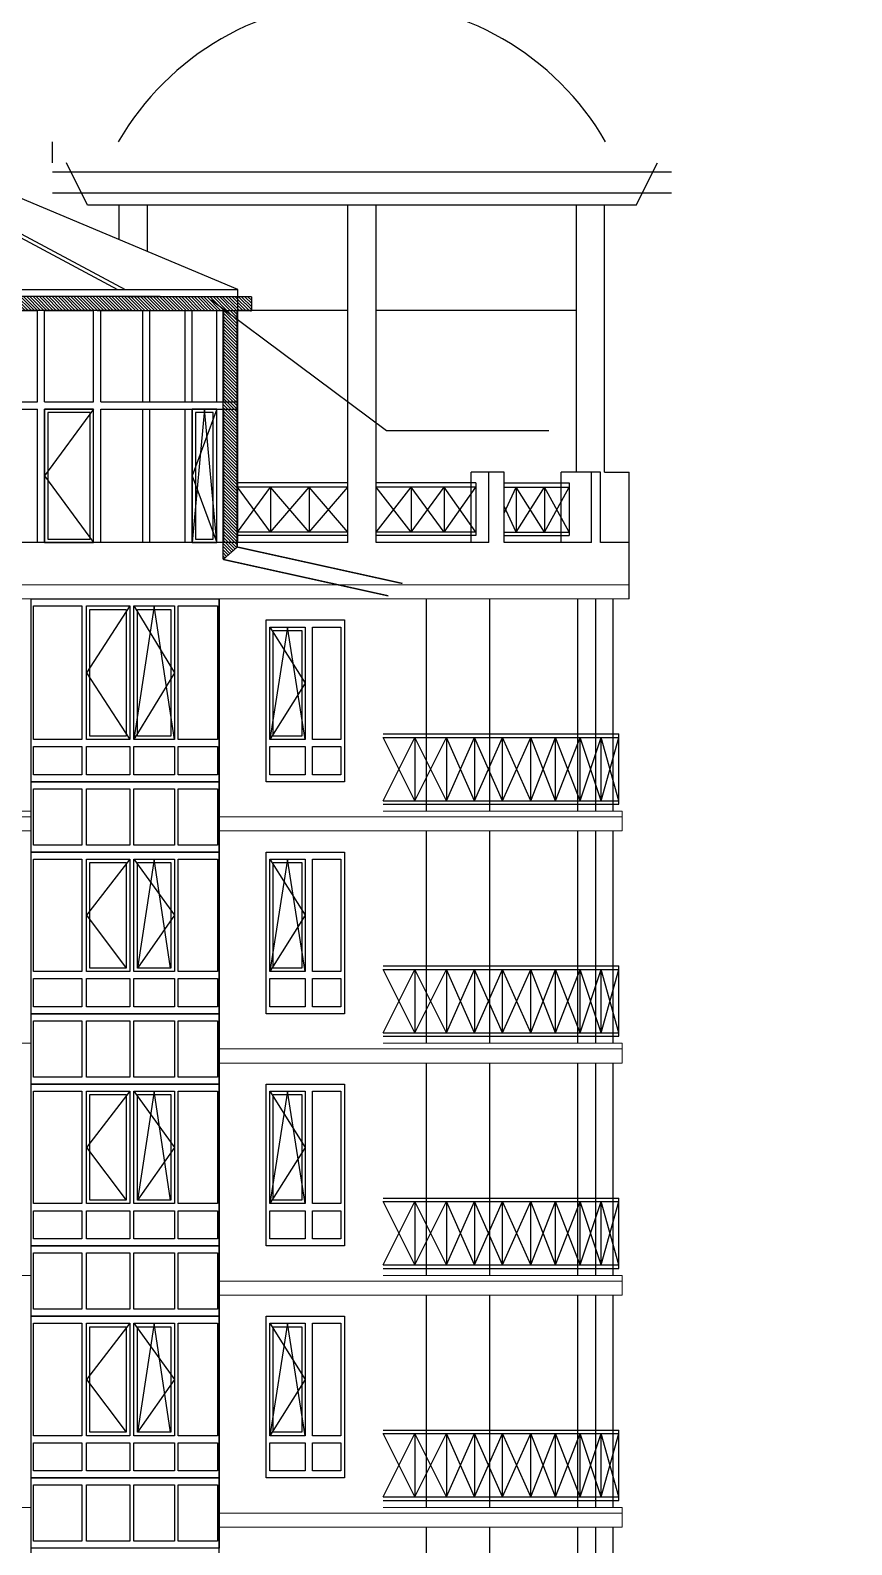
# Model space of a CAD drawing. Header units: inches. Extents: x -634 to 3638, y -6930911 to 5552.
# Drawn here: x 1508.52 to 1520.72, y 3508.77 to 3531.26 of the extents above; entities that cross this region are included whole.
import ezdxf

# ---------------------------------------------------------------- set-up
doc = ezdxf.new("R2010")
doc.units = ezdxf.units.IN
doc.header["$MEASUREMENT"] = 0
doc.linetypes.add('DASHED2', pattern=[9.525, 6.35, -3.175])
for name, color, linetype in [('ALUC', 202, 'Continuous'), ('OGRAJDENIYE', 255, 'Continuous'), ('Okno', 150, 'Continuous'), ('text', 152, 'Continuous'), ('WALL', 243, 'Continuous')]:
    doc.layers.add(name, color=color, linetype=linetype)
doc.layers.add('ELEV', color=134, linetype='Continuous', lineweight=18)
doc.layers.add('WALL_1', color=11, linetype='Continuous', lineweight=15)
pattern_1 = [(135, (1624.855094, 3366.524892), (0.023439284, 0.023439284), [])]

msp = doc.modelspace()

# ---------------------------------------------------------------- hatches: boundary and pattern name
at = {"layer": 'ELEV', "linetype": 'Continuous'}
h = msp.add_hatch(dxfattribs=at)
h.set_pattern_fill('ANSI31', color=256, scale=0.01044, style=0)
h.set_pattern_definition([(45, (1262.311104, 3366.587935), (-0.02343928418428, 0.02343928418428), [])])
edge = h.paths.add_edge_path()
edge.add_ellipse((1445.78234, 3471.96182), major_axis=(0, 6932302.83262), ratio=0.00000001506, start_angle=89.999976115149, end_angle=270.000023884851)
edge.add_line((1445.67794, 3474.85168), (1445.67794, 3528.48347))
edge.add_line((1445.67794, 3528.48347), (1445.88675, 3528.48347))
edge.add_line((1445.88675, 3528.48347), (1445.88675, 3474.85168))
h = msp.add_hatch(dxfattribs=at)
h.set_pattern_fill('ANSI31', color=256, scale=0.01044, angle=180, style=0)
h.set_pattern_definition(pattern_1)
h.paths.add_polyline_path([(1503.31923, 3527.10966), (1503.31968, 3527.31846), (1511.8107, 3527.30002), (1511.81025, 3527.09121)])
h = msp.add_hatch(dxfattribs=at)
h.set_pattern_fill('ANSI31', color=256, scale=0.01044, angle=180, style=0)
h.set_pattern_definition(pattern_1)
h.paths.add_polyline_path([(1511.38623, 3523.40012), (1511.59504, 3523.58442), (1511.59504, 3527.09168), (1511.38623, 3527.09213)])

# ---------------------------------------------------------------- linework, layer by layer
at = {"layer": 'ALUC', "color": 7, "linetype": 'Continuous'}
for p, q in [((1508.85285, 3529.28734), (1508.85285, 3529.60055)), ((1509.37487, 3528.66092), (1509.06166, 3529.28734)), ((1517.51855, 3528.66092), (1517.83176, 3529.28734)), ((1518.04056, 3529.15161), (1508.85285, 3529.15161)), ((1518.04056, 3528.8384), (1508.85285, 3528.8384)), ((1517.51855, 3528.66092), (1509.37487, 3528.66092))]:
    msp.add_line(p, q, dxfattribs=at)
msp.add_arc((1513.44671, 3527.51248), 4.17615, 30, 150, dxfattribs=at)
at = {"layer": 'ELEV', "linetype": 'Continuous'}
msp.add_line((1511.59504, 3523.58442), (1511.38623, 3523.40012), dxfattribs=at)
at = {"layer": 'ELEV', "linetype": 'Continuous', "flags": 128}
for points in [[(1503.31968, 3527.31846, 0.02088, 0.02088, 0), (1511.8107, 3527.30002, 0.02088, 0.02088, 0)], [(1511.8107, 3527.30002, 0.02088, 0.02088, 0), (1511.8107, 3527.09486, 0.02088, 0.02088, 0)], [(1503.31923, 3527.10966, 0.02088, 0.02088, 0), (1511.81025, 3527.09121, 0.02088, 0.02088, 0)], [(1511.38623, 3523.40012, 0.02088, 0.02088, 0), (1511.38623, 3527.09206, 0.02088, 0.02088, 0)], [(1511.59504, 3523.58442, 0.02088, 0.02088, 0), (1511.59504, 3527.0916, 0, 0, 0)], [(1511.59504, 3523.58442, 0.02088, 0.02088, 0), (1514.04821, 3523.04302, 0.02088, 0.02088, 0)], [(1511.38623, 3523.40012, 0.02088, 0.02088, 0), (1513.8394, 3522.85872, 0, 0, 0)]]:
    msp.add_lwpolyline(points, format="xyseb", dxfattribs=at)
at = {"layer": 'OGRAJDENIYE', "color": 7, "linetype": 'Continuous'}
for p, q in [((1513.2379, 3524.53697), (1511.60223, 3524.53697)), ((1513.2379, 3524.47433), (1511.60223, 3524.47433)), ((1512.08946, 3523.80615), (1511.60223, 3524.47433)), ((1511.60223, 3523.80615), (1512.08946, 3524.47433)), ((1512.66368, 3523.80615), (1512.08946, 3524.47433)), ((1512.08946, 3523.80615), (1512.66368, 3524.47433)), ((1512.08946, 3524.47433), (1512.08946, 3523.80615)), ((1512.66368, 3524.47433), (1512.66368, 3523.80615)), ((1512.66368, 3523.80615), (1513.2379, 3524.47433)), ((1513.2379, 3523.80615), (1512.66368, 3524.47433)), ((1515.13805, 3524.53697), (1513.65552, 3524.53697)), ((1515.13805, 3524.47433), (1513.65552, 3524.47433)), ((1514.17753, 3523.80615), (1513.65552, 3524.47433)), ((1513.65552, 3523.80615), (1514.17753, 3524.47433)), ((1514.17753, 3524.47433), (1514.17753, 3523.80615)), ((1514.66823, 3523.80615), (1514.17753, 3524.47433)), ((1514.17753, 3523.80615), (1514.66823, 3524.47433)), ((1514.66823, 3524.47433), (1514.66823, 3523.80615)), ((1515.13805, 3523.80615), (1514.66823, 3524.47433)), ((1514.66823, 3523.80615), (1515.13805, 3524.47433)), ((1515.13805, 3524.53697), (1515.13805, 3523.75394)), ((1515.55609, 3524.53697), (1516.52011, 3524.53697)), ((1515.55609, 3524.47433), (1516.52011, 3524.47433)), ((1515.55609, 3524.08822), (1515.73708, 3524.47433)), ((1515.73708, 3524.47433), (1515.73708, 3523.80615)), ((1515.73708, 3523.80615), (1516.15469, 3524.47433)), ((1516.15469, 3523.80615), (1515.73708, 3524.47433)), ((1516.15469, 3524.47433), (1516.15469, 3523.80615)), ((1516.15469, 3523.80615), (1516.52011, 3524.47433)), ((1516.52011, 3523.80615), (1516.15469, 3524.47433)), ((1516.52011, 3524.53697), (1516.52011, 3523.75394)), ((1515.73708, 3523.80615), (1515.55609, 3524.19226)), ((1513.2379, 3523.80615), (1511.60223, 3523.80615)), ((1513.2379, 3523.75394), (1511.60223, 3523.75394)), ((1515.13805, 3523.80615), (1513.65552, 3523.80615)), ((1515.13805, 3523.75394), (1513.65552, 3523.75394)), ((1515.55609, 3523.80615), (1516.52011, 3523.80615)), ((1515.55609, 3523.75394), (1516.52011, 3523.75394)), ((1513.76005, 3520.80976), (1517.25749, 3520.80976)), ((1513.76005, 3520.75756), (1517.25749, 3520.75756)), ((1514.22989, 3519.81793), (1513.76005, 3520.75756)), ((1513.76005, 3519.81793), (1514.22989, 3520.75756)), ((1514.22989, 3520.75756), (1514.22989, 3519.81793)), ((1514.22989, 3519.81793), (1514.6997, 3520.75756)), ((1514.6997, 3519.81793), (1514.22989, 3520.75756)), ((1514.6997, 3520.75756), (1514.6997, 3519.81793)), ((1514.6997, 3519.81793), (1515.11732, 3520.75756)), ((1515.11732, 3519.81793), (1514.6997, 3520.75756)), ((1515.11732, 3519.81793), (1515.53493, 3520.75756)), ((1515.53493, 3519.81793), (1515.11732, 3520.75756)), ((1515.11732, 3520.75756), (1515.11732, 3519.81793)), ((1515.53493, 3519.81793), (1515.53493, 3520.75756)), ((1515.53493, 3519.81793), (1515.95255, 3520.75756)), ((1515.95255, 3519.81793), (1515.53493, 3520.75756)), ((1515.95255, 3519.81793), (1515.95255, 3520.75756)), ((1515.95255, 3519.81793), (1516.31796, 3520.75756)), ((1516.31796, 3519.81793), (1515.95255, 3520.75756)), ((1516.31796, 3519.81793), (1516.31796, 3520.75756)), ((1516.31796, 3519.81793), (1516.68337, 3520.75756)), ((1516.68337, 3519.81793), (1516.31796, 3520.75756)), ((1516.68337, 3519.81793), (1516.68337, 3520.75756)), ((1516.68337, 3519.81793), (1516.99658, 3520.75756)), ((1516.99658, 3519.81793), (1516.68337, 3520.75756)), ((1516.99658, 3519.81793), (1516.99658, 3520.75756)), ((1516.99658, 3519.81793), (1517.25749, 3520.75756)), ((1517.25749, 3519.81793), (1516.99658, 3520.75756)), ((1517.25749, 3519.76573), (1517.25749, 3520.80976)), ((1513.76005, 3519.81793), (1517.25749, 3519.81793)), ((1513.76005, 3519.76573), (1517.25749, 3519.76573)), ((1513.76005, 3517.36444), (1517.25749, 3517.36444)), ((1517.25749, 3516.32041), (1517.25749, 3517.36444)), ((1513.76005, 3517.31224), (1517.25749, 3517.31224)), ((1514.22989, 3516.37261), (1513.76005, 3517.31224)), ((1513.76005, 3516.37261), (1514.22989, 3517.31224)), ((1514.22989, 3517.31224), (1514.22989, 3516.37261)), ((1514.22989, 3516.37261), (1514.6997, 3517.31224)), ((1514.6997, 3516.37261), (1514.22989, 3517.31224)), ((1514.6997, 3517.31224), (1514.6997, 3516.37261)), ((1514.6997, 3516.37261), (1515.11732, 3517.31224)), ((1515.11732, 3516.37261), (1514.6997, 3517.31224)), ((1515.11732, 3516.37261), (1515.53493, 3517.31224)), ((1515.53493, 3516.37261), (1515.11732, 3517.31224)), ((1515.11732, 3517.31224), (1515.11732, 3516.37261)), ((1515.53493, 3516.37261), (1515.53493, 3517.31224)), ((1515.53493, 3516.37261), (1515.95255, 3517.31224)), ((1515.95255, 3516.37261), (1515.53493, 3517.31224)), ((1515.95255, 3516.37261), (1515.95255, 3517.31224)), ((1515.95255, 3516.37261), (1516.31796, 3517.31224)), ((1516.31796, 3516.37261), (1515.95255, 3517.31224)), ((1516.31796, 3516.37261), (1516.31796, 3517.31224)), ((1516.31796, 3516.37261), (1516.68337, 3517.31224)), ((1516.68337, 3516.37261), (1516.31796, 3517.31224)), ((1516.68337, 3516.37261), (1516.68337, 3517.31224)), ((1516.68337, 3516.37261), (1516.99658, 3517.31224)), ((1516.99658, 3516.37261), (1516.68337, 3517.31224)), ((1516.99658, 3516.37261), (1516.99658, 3517.31224)), ((1516.99658, 3516.37261), (1517.25749, 3517.31224)), ((1517.25749, 3516.37261), (1516.99658, 3517.31224)), ((1513.76005, 3516.37261), (1517.25749, 3516.37261)), ((1513.76005, 3516.32041), (1517.25749, 3516.32041)), ((1513.76005, 3513.91912), (1517.25749, 3513.91912)), ((1513.76005, 3513.86692), (1517.25749, 3513.86692)), ((1514.22989, 3512.92729), (1513.76005, 3513.86692)), ((1513.76005, 3512.92729), (1514.22989, 3513.86692)), ((1514.22989, 3513.86692), (1514.22989, 3512.92729)), ((1514.22989, 3512.92729), (1514.6997, 3513.86692)), ((1514.6997, 3512.92729), (1514.22989, 3513.86692)), ((1514.6997, 3513.86692), (1514.6997, 3512.92729)), ((1514.6997, 3512.92729), (1515.11732, 3513.86692)), ((1515.11732, 3512.92729), (1514.6997, 3513.86692)), ((1515.11732, 3512.92729), (1515.53493, 3513.86692)), ((1515.53493, 3512.92729), (1515.11732, 3513.86692)), ((1515.11732, 3513.86692), (1515.11732, 3512.92729)), ((1515.53493, 3512.92729), (1515.53493, 3513.86692)), ((1515.53493, 3512.92729), (1515.95255, 3513.86692)), ((1515.95255, 3512.92729), (1515.53493, 3513.86692)), ((1515.95255, 3512.92729), (1515.95255, 3513.86692)), ((1515.95255, 3512.92729), (1516.31796, 3513.86692)), ((1516.31796, 3512.92729), (1515.95255, 3513.86692)), ((1516.31796, 3512.92729), (1516.31796, 3513.86692)), ((1516.31796, 3512.92729), (1516.68337, 3513.86692)), ((1516.68337, 3512.92729), (1516.31796, 3513.86692)), ((1516.68337, 3512.92729), (1516.68337, 3513.86692)), ((1516.68337, 3512.92729), (1516.99658, 3513.86692)), ((1516.99658, 3512.92729), (1516.68337, 3513.86692)), ((1516.99658, 3512.92729), (1516.99658, 3513.86692)), ((1516.99658, 3512.92729), (1517.25749, 3513.86692)), ((1517.25749, 3512.92729), (1516.99658, 3513.86692)), ((1517.25749, 3512.87509), (1517.25749, 3513.91912)), ((1513.76005, 3512.92729), (1517.25749, 3512.92729)), ((1513.76005, 3512.87509), (1517.25749, 3512.87509)), ((1513.76005, 3510.4738), (1517.25749, 3510.4738)), ((1513.76005, 3510.4216), (1517.25749, 3510.4216)), ((1514.22989, 3509.48197), (1513.76005, 3510.4216)), ((1513.76005, 3509.48197), (1514.22989, 3510.4216)), ((1514.22989, 3510.4216), (1514.22989, 3509.48197)), ((1514.22989, 3509.48197), (1514.6997, 3510.4216)), ((1514.6997, 3509.48197), (1514.22989, 3510.4216)), ((1514.6997, 3510.4216), (1514.6997, 3509.48197)), ((1514.6997, 3509.48197), (1515.11732, 3510.4216)), ((1515.11732, 3509.48197), (1514.6997, 3510.4216)), ((1515.11732, 3509.48197), (1515.53493, 3510.4216)), ((1515.53493, 3509.48197), (1515.11732, 3510.4216)), ((1515.11732, 3510.4216), (1515.11732, 3509.48197)), ((1515.53493, 3509.48197), (1515.53493, 3510.4216)), ((1515.53493, 3509.48197), (1515.95255, 3510.4216)), ((1515.95255, 3509.48197), (1515.53493, 3510.4216)), ((1515.95255, 3509.48197), (1515.95255, 3510.4216)), ((1515.95255, 3509.48197), (1516.31796, 3510.4216)), ((1516.31796, 3509.48197), (1515.95255, 3510.4216)), ((1516.31796, 3509.48197), (1516.31796, 3510.4216)), ((1516.31796, 3509.48197), (1516.68337, 3510.4216)), ((1516.68337, 3509.48197), (1516.31796, 3510.4216)), ((1516.68337, 3509.48197), (1516.68337, 3510.4216)), ((1516.68337, 3509.48197), (1516.99658, 3510.4216)), ((1516.99658, 3509.48197), (1516.68337, 3510.4216)), ((1516.99658, 3509.48197), (1516.99658, 3510.4216)), ((1516.99658, 3509.48197), (1517.25749, 3510.4216)), ((1517.25749, 3509.48197), (1516.99658, 3510.4216)), ((1517.25749, 3509.42977), (1517.25749, 3510.4738)), ((1513.76005, 3509.48197), (1517.25749, 3509.48197)), ((1513.76005, 3509.42977), (1517.25749, 3509.42977))]:
    msp.add_line(p, q, dxfattribs=at)
at = {"layer": 'Okno', "color": 7, "linetype": 'Continuous'}
for p, q in [((1511.60236, 3527.40807), (1503.31968, 3530.89154)), ((1504.29382, 3530.36952), (1509.8202, 3527.40807)), ((1504.40434, 3530.36952), (1509.93072, 3527.40807)), ((1503.31968, 3527.40807), (1511.60236, 3527.40807)), ((1511.60236, 3523.64954), (1511.60236, 3527.40807)), ((1511.60236, 3523.64954), (1511.60236, 3527.40807)), ((1507.84671, 3527.09486), (1508.62974, 3527.09486)), ((1508.62974, 3525.73761), (1508.62974, 3527.09486)), ((1508.73415, 3527.09486), (1509.46497, 3527.09486)), ((1508.73415, 3525.73761), (1508.73415, 3527.09486)), ((1509.46497, 3525.73761), (1509.46497, 3527.09486)), ((1509.56937, 3527.09486), (1511.60236, 3527.09486)), ((1509.56937, 3525.73761), (1509.56937, 3527.09486)), ((1510.1958, 3525.73761), (1510.1958, 3527.09486)), ((1510.3002, 3525.73761), (1510.3002, 3527.09486)), ((1510.82222, 3525.73761), (1510.82222, 3527.09486)), ((1510.92662, 3525.73761), (1510.92662, 3527.09486)), ((1511.29203, 3525.73761), (1511.29203, 3527.09486)), ((1511.39644, 3525.73761), (1511.39644, 3527.09486)), ((1511.60236, 3527.09486), (1511.60236, 3527.09486)), ((1507.84671, 3525.73761), (1508.62974, 3525.73761)), ((1508.73415, 3525.73761), (1509.46497, 3525.73761)), ((1509.56937, 3525.73761), (1511.60236, 3525.73761)), ((1507.84671, 3525.63321), (1508.62974, 3525.63321)), ((1508.62974, 3523.64954), (1508.62974, 3525.63321)), ((1508.73415, 3525.63321), (1509.46497, 3525.63321)), ((1508.73415, 3523.64954), (1508.73415, 3525.63321)), ((1509.46497, 3523.64954), (1509.46497, 3525.63321)), ((1509.56937, 3525.63321), (1511.60236, 3525.63321)), ((1509.56937, 3523.64954), (1509.56937, 3525.63321)), ((1510.1958, 3523.64954), (1510.1958, 3525.63321)), ((1510.3002, 3523.64954), (1510.3002, 3525.63321)), ((1510.82222, 3523.64954), (1510.82222, 3525.63321)), ((1510.92662, 3523.64954), (1510.92662, 3525.63321)), ((1511.29203, 3523.64954), (1511.29203, 3525.63321)), ((1511.39644, 3523.64954), (1511.39644, 3525.63321))]:
    msp.add_line(p, q, dxfattribs=at)
at = {"layer": 'Okno', "color": 7, "linetype": 'DASHED2', "ltscale": 0.4}
for p, q in [((1509.46497, 3525.63321), (1508.73415, 3524.64138)), ((1511.29203, 3525.63321), (1510.92662, 3524.64138)), ((1511.10933, 3525.63321), (1510.92662, 3523.64954)), ((1511.29203, 3523.64954), (1511.10933, 3525.63321)), ((1508.73415, 3524.64138), (1509.46497, 3523.64954)), ((1510.92662, 3524.64138), (1511.29203, 3523.64954)), ((1510.00101, 3522.70991), (1509.35694, 3521.71807)), ((1510.36249, 3522.70991), (1510.06195, 3520.72624)), ((1510.06195, 3522.70991), (1510.66303, 3521.71807)), ((1510.66303, 3520.72624), (1510.36249, 3522.70991)), ((1512.34277, 3522.3967), (1512.07915, 3520.72624)), ((1512.07915, 3522.3967), (1512.60639, 3521.56147)), ((1512.60639, 3520.72624), (1512.34277, 3522.3967)), ((1509.35694, 3521.71807), (1510.00101, 3520.72624)), ((1510.66303, 3521.71807), (1510.06195, 3520.72624)), ((1512.60639, 3521.56147), (1512.07915, 3520.72624)), ((1510.00101, 3518.95138), (1509.35694, 3518.11615)), ((1510.06195, 3518.95138), (1510.66303, 3518.11615)), ((1510.36249, 3518.95138), (1510.11731, 3517.33312)), ((1510.60766, 3517.33312), (1510.36249, 3518.95138)), ((1512.34277, 3518.95138), (1512.07915, 3517.28092)), ((1512.07915, 3518.95138), (1512.60639, 3518.11615)), ((1512.60639, 3517.28092), (1512.34277, 3518.95138)), ((1509.35694, 3518.11615), (1509.94881, 3517.33312)), ((1510.66303, 3518.11615), (1510.11731, 3517.33312)), ((1512.60639, 3518.11615), (1512.07915, 3517.28092)), ((1510.00101, 3515.50606), (1509.35694, 3514.67083)), ((1510.06195, 3515.50606), (1510.66303, 3514.67083)), ((1510.36249, 3515.50606), (1510.11731, 3513.8878)), ((1510.60766, 3513.8878), (1510.36249, 3515.50606)), ((1512.34277, 3515.50606), (1512.07915, 3513.8356)), ((1512.07915, 3515.50606), (1512.60639, 3514.67083)), ((1512.60639, 3513.8356), (1512.34277, 3515.50606)), ((1509.35694, 3514.67083), (1509.94881, 3513.8878)), ((1510.66303, 3514.67083), (1510.11731, 3513.8878)), ((1512.60639, 3514.67083), (1512.07915, 3513.8356)), ((1510.00101, 3512.06074), (1509.35694, 3511.22551)), ((1510.06195, 3512.06074), (1510.66303, 3511.22551)), ((1510.36249, 3512.06074), (1510.11731, 3510.44248)), ((1510.60766, 3510.44248), (1510.36249, 3512.06074)), ((1512.34277, 3512.06074), (1512.07915, 3510.39028)), ((1512.07915, 3512.06074), (1512.60639, 3511.22551)), ((1512.60639, 3510.39028), (1512.34277, 3512.06074)), ((1509.35694, 3511.22551), (1509.94881, 3510.44248)), ((1510.66303, 3511.22551), (1510.11731, 3510.44248)), ((1512.60639, 3511.22551), (1512.07915, 3510.39028))]:
    msp.add_line(p, q, dxfattribs=at)
at = {"layer": 'Okno', "color": 7, "linetype": 'Continuous'}
for points in [[(1509.46497, 3525.63321), (1508.73415, 3525.63321), (1508.73415, 3523.64954), (1509.46497, 3523.64954)], [(1509.41277, 3525.58101), (1508.78635, 3525.58101), (1508.78635, 3523.70174), (1509.41277, 3523.70174), (1509.41277, 3525.58101)], [(1511.29203, 3525.63321), (1510.92662, 3525.63321), (1510.92662, 3523.64954), (1511.29203, 3523.64954)], [(1511.23983, 3525.58101), (1510.97882, 3525.58101), (1510.97882, 3523.70174), (1511.23983, 3523.70174), (1511.23983, 3525.58101)]]:
    msp.add_lwpolyline(points, close=True, dxfattribs=at)
at = {"layer": 'Okno', "color": 7}
for points in [[(1508.53987, 3522.81431), (1511.32721, 3522.81431), (1511.32721, 3520.09982), (1508.53987, 3520.09982)], [(1508.57121, 3522.70991), (1509.29186, 3522.70991), (1509.29186, 3520.72624), (1508.57121, 3520.72624)], [(1509.35694, 3522.70991), (1510.00101, 3522.70991), (1510.00101, 3520.72624), (1509.35694, 3520.72624)], [(1509.40914, 3522.65771), (1509.94881, 3522.65771), (1509.94881, 3520.77844), (1509.40914, 3520.77844), (1509.40914, 3522.65771)], [(1510.06195, 3522.70991), (1510.66303, 3522.70991), (1510.66303, 3520.72624), (1510.06195, 3520.72624)], [(1510.11415, 3522.65771), (1510.61082, 3522.65771), (1510.61082, 3520.77844), (1510.11415, 3520.77844), (1510.11415, 3522.65771)], [(1510.71961, 3522.70991), (1511.30251, 3522.70991), (1511.30251, 3520.72624), (1510.71961, 3520.72624)], [(1512.07915, 3522.3967), (1512.60639, 3522.3967), (1512.60639, 3520.72624), (1512.07915, 3520.72624)], [(1512.13135, 3522.3445), (1512.55418, 3522.3445), (1512.55418, 3520.77844), (1512.13135, 3520.77844), (1512.13135, 3522.3445)], [(1512.71079, 3522.3967), (1513.13363, 3522.3967), (1513.13363, 3520.72624), (1512.71079, 3520.72624)], [(1508.57121, 3520.62184), (1509.29186, 3520.62184), (1509.29186, 3520.20422), (1508.57121, 3520.20422)], [(1509.35694, 3520.62184), (1510.00101, 3520.62184), (1510.00101, 3520.20422), (1509.35694, 3520.20422)], [(1510.06195, 3520.62184), (1510.66303, 3520.62184), (1510.66303, 3520.20422), (1510.06195, 3520.20422)], [(1510.71961, 3520.62184), (1511.30251, 3520.62184), (1511.30251, 3520.20422), (1510.71961, 3520.20422)], [(1512.07915, 3520.62184), (1512.60639, 3520.62184), (1512.60639, 3520.20422), (1512.07915, 3520.20422)], [(1512.71079, 3520.62184), (1513.13363, 3520.62184), (1513.13363, 3520.20422), (1512.71079, 3520.20422)], [(1508.53987, 3520.09982), (1511.32721, 3520.09982), (1511.32721, 3519.05578), (1508.53987, 3519.05578)], [(1508.57121, 3519.99541), (1509.29186, 3519.99541), (1509.29186, 3519.16018), (1508.57121, 3519.16018)], [(1509.35694, 3519.99541), (1510.00101, 3519.99541), (1510.00101, 3519.16018), (1509.35694, 3519.16018)], [(1510.06195, 3519.99541), (1510.66303, 3519.99541), (1510.66303, 3519.16018), (1510.06195, 3519.16018)], [(1510.71961, 3519.99541), (1511.30251, 3519.99541), (1511.30251, 3519.16018), (1510.71961, 3519.16018)], [(1508.53987, 3519.05578), (1511.32721, 3519.05578), (1511.32721, 3516.6545), (1508.53987, 3516.6545)], [(1508.57121, 3518.95138), (1509.29186, 3518.95138), (1509.29186, 3517.28092), (1508.57121, 3517.28092)], [(1509.35694, 3518.95138), (1510.00101, 3518.95138), (1510.00101, 3517.28092), (1509.35694, 3517.28092)], [(1510.06195, 3518.95138), (1510.66303, 3518.95138), (1510.66303, 3517.28092), (1510.06195, 3517.28092)], [(1510.71961, 3518.95138), (1511.30251, 3518.95138), (1511.30251, 3517.28092), (1510.71961, 3517.28092)], [(1512.02695, 3519.05578), (1513.18583, 3519.05578), (1513.18583, 3516.6545), (1512.02695, 3516.6545)], [(1512.07915, 3518.95138), (1512.60639, 3518.95138), (1512.60639, 3517.28092), (1512.07915, 3517.28092)], [(1512.71079, 3518.95138), (1513.13363, 3518.95138), (1513.13363, 3517.28092), (1512.71079, 3517.28092)], [(1509.40914, 3518.89918), (1509.94881, 3518.89918), (1509.94881, 3517.33312), (1509.40914, 3517.33312), (1509.40914, 3518.89918)], [(1510.11415, 3518.89918), (1510.61082, 3518.89918), (1510.61082, 3517.33312), (1510.11415, 3517.33312), (1510.11415, 3518.89918)], [(1512.13135, 3518.89918), (1512.55418, 3518.89918), (1512.55418, 3517.33312), (1512.13135, 3517.33312), (1512.13135, 3518.89918)], [(1508.57121, 3517.17652), (1509.29186, 3517.17652), (1509.29186, 3516.7589), (1508.57121, 3516.7589)], [(1509.35694, 3517.17652), (1510.00101, 3517.17652), (1510.00101, 3516.7589), (1509.35694, 3516.7589)], [(1510.06195, 3517.17652), (1510.66303, 3517.17652), (1510.66303, 3516.7589), (1510.06195, 3516.7589)], [(1510.71961, 3517.17652), (1511.30251, 3517.17652), (1511.30251, 3516.7589), (1510.71961, 3516.7589)], [(1512.07915, 3517.17652), (1512.60639, 3517.17652), (1512.60639, 3516.7589), (1512.07915, 3516.7589)], [(1512.71079, 3517.17652), (1513.13363, 3517.17652), (1513.13363, 3516.7589), (1512.71079, 3516.7589)], [(1508.53987, 3516.6545), (1511.32721, 3516.6545), (1511.32721, 3515.61046), (1508.53987, 3515.61046)], [(1508.57121, 3516.55009), (1509.29186, 3516.55009), (1509.29186, 3515.71486), (1508.57121, 3515.71486)], [(1509.35694, 3516.55009), (1510.00101, 3516.55009), (1510.00101, 3515.71486), (1509.35694, 3515.71486)], [(1510.06195, 3516.55009), (1510.66303, 3516.55009), (1510.66303, 3515.71486), (1510.06195, 3515.71486)], [(1510.71961, 3516.55009), (1511.30251, 3516.55009), (1511.30251, 3515.71486), (1510.71961, 3515.71486)], [(1508.53987, 3515.61046), (1511.32721, 3515.61046), (1511.32721, 3513.20918), (1508.53987, 3513.20918)], [(1512.02695, 3515.61046), (1513.18583, 3515.61046), (1513.18583, 3513.20918), (1512.02695, 3513.20918)], [(1508.57121, 3515.50606), (1509.29186, 3515.50606), (1509.29186, 3513.8356), (1508.57121, 3513.8356)], [(1509.35694, 3515.50606), (1510.00101, 3515.50606), (1510.00101, 3513.8356), (1509.35694, 3513.8356)], [(1509.40914, 3515.45386), (1509.94881, 3515.45386), (1509.94881, 3513.8878), (1509.40914, 3513.8878), (1509.40914, 3515.45386)], [(1510.06195, 3515.50606), (1510.66303, 3515.50606), (1510.66303, 3513.8356), (1510.06195, 3513.8356)], [(1510.11415, 3515.45386), (1510.61082, 3515.45386), (1510.61082, 3513.8878), (1510.11415, 3513.8878), (1510.11415, 3515.45386)], [(1510.71961, 3515.50606), (1511.30251, 3515.50606), (1511.30251, 3513.8356), (1510.71961, 3513.8356)], [(1512.07915, 3515.50606), (1512.60639, 3515.50606), (1512.60639, 3513.8356), (1512.07915, 3513.8356)], [(1512.13135, 3515.45386), (1512.55418, 3515.45386), (1512.55418, 3513.8878), (1512.13135, 3513.8878), (1512.13135, 3515.45386)], [(1512.71079, 3515.50606), (1513.13363, 3515.50606), (1513.13363, 3513.8356), (1512.71079, 3513.8356)], [(1508.57121, 3513.7312), (1509.29186, 3513.7312), (1509.29186, 3513.31358), (1508.57121, 3513.31358)], [(1509.35694, 3513.7312), (1510.00101, 3513.7312), (1510.00101, 3513.31358), (1509.35694, 3513.31358)], [(1510.06195, 3513.7312), (1510.66303, 3513.7312), (1510.66303, 3513.31358), (1510.06195, 3513.31358)], [(1510.71961, 3513.7312), (1511.30251, 3513.7312), (1511.30251, 3513.31358), (1510.71961, 3513.31358)], [(1512.07915, 3513.7312), (1512.60639, 3513.7312), (1512.60639, 3513.31358), (1512.07915, 3513.31358)], [(1512.71079, 3513.7312), (1513.13363, 3513.7312), (1513.13363, 3513.31358), (1512.71079, 3513.31358)], [(1508.53987, 3513.20918), (1511.32721, 3513.20918), (1511.32721, 3512.16514), (1508.53987, 3512.16514)], [(1508.57121, 3513.10477), (1509.29186, 3513.10477), (1509.29186, 3512.26955), (1508.57121, 3512.26955)], [(1509.35694, 3513.10477), (1510.00101, 3513.10477), (1510.00101, 3512.26955), (1509.35694, 3512.26955)], [(1510.06195, 3513.10477), (1510.66303, 3513.10477), (1510.66303, 3512.26955), (1510.06195, 3512.26955)], [(1510.71961, 3513.10477), (1511.30251, 3513.10477), (1511.30251, 3512.26955), (1510.71961, 3512.26955)], [(1508.53987, 3512.16514), (1511.32721, 3512.16514), (1511.32721, 3509.76386), (1508.53987, 3509.76386)], [(1508.57121, 3512.06074), (1509.29186, 3512.06074), (1509.29186, 3510.39028), (1508.57121, 3510.39028)], [(1509.35694, 3512.06074), (1510.00101, 3512.06074), (1510.00101, 3510.39028), (1509.35694, 3510.39028)], [(1509.40914, 3512.00854), (1509.94881, 3512.00854), (1509.94881, 3510.44248), (1509.40914, 3510.44248), (1509.40914, 3512.00854)], [(1510.06195, 3512.06074), (1510.66303, 3512.06074), (1510.66303, 3510.39028), (1510.06195, 3510.39028)], [(1510.11415, 3512.00854), (1510.61082, 3512.00854), (1510.61082, 3510.44248), (1510.11415, 3510.44248), (1510.11415, 3512.00854)], [(1510.71961, 3512.06074), (1511.30251, 3512.06074), (1511.30251, 3510.39028), (1510.71961, 3510.39028)], [(1512.02695, 3512.16514), (1513.18583, 3512.16514), (1513.18583, 3509.76386), (1512.02695, 3509.76386)], [(1512.07915, 3512.06074), (1512.60639, 3512.06074), (1512.60639, 3510.39028), (1512.07915, 3510.39028)], [(1512.13135, 3512.00854), (1512.55418, 3512.00854), (1512.55418, 3510.44248), (1512.13135, 3510.44248), (1512.13135, 3512.00854)], [(1512.71079, 3512.06074), (1513.13363, 3512.06074), (1513.13363, 3510.39028), (1512.71079, 3510.39028)], [(1508.57121, 3510.28588), (1509.29186, 3510.28588), (1509.29186, 3509.86826), (1508.57121, 3509.86826)], [(1509.35694, 3510.28588), (1510.00101, 3510.28588), (1510.00101, 3509.86826), (1509.35694, 3509.86826)], [(1510.06195, 3510.28588), (1510.66303, 3510.28588), (1510.66303, 3509.86826), (1510.06195, 3509.86826)], [(1510.71961, 3510.28588), (1511.30251, 3510.28588), (1511.30251, 3509.86826), (1510.71961, 3509.86826)], [(1512.07915, 3510.28588), (1512.60639, 3510.28588), (1512.60639, 3509.86826), (1512.07915, 3509.86826)], [(1512.71079, 3510.28588), (1513.13363, 3510.28588), (1513.13363, 3509.86826), (1512.71079, 3509.86826)], [(1508.53987, 3509.76386), (1511.32721, 3509.76386), (1511.32721, 3508.71982), (1508.53987, 3508.71982)], [(1508.57121, 3509.65945), (1509.29186, 3509.65945), (1509.29186, 3508.82423), (1508.57121, 3508.82423)], [(1509.35694, 3509.65945), (1510.00101, 3509.65945), (1510.00101, 3508.82423), (1509.35694, 3508.82423)], [(1510.06195, 3509.65945), (1510.66303, 3509.65945), (1510.66303, 3508.82423), (1510.06195, 3508.82423)], [(1510.71961, 3509.65945), (1511.30251, 3509.65945), (1511.30251, 3508.82423), (1510.71961, 3508.82423)]]:
    msp.add_lwpolyline(points, close=True, dxfattribs=at)
at = {"layer": 'text', "color": 7, "linetype": 'Continuous'}
msp.add_line((1513.80942, 3525.3085), (1511.21039, 3527.25083), dxfattribs=at)
msp.add_lwpolyline([(1516.22281, 3525.3085), (1516.22281, 3525.3085), (1513.80942, 3525.3085)], dxfattribs=at)
at = {"layer": 'WALL', "color": 7, "linetype": 'Continuous'}
for p, q in [((1509.84478, 3528.14726), (1509.84478, 3528.66092)), ((1510.2624, 3527.97162), (1510.2624, 3528.66092)), ((1513.2379, 3523.64954), (1513.2379, 3528.66092)), ((1513.65552, 3523.64954), (1513.65552, 3528.66092)), ((1516.63102, 3524.69358), (1516.63102, 3528.66092)), ((1517.04863, 3524.69358), (1517.04863, 3528.66092)), ((1513.2379, 3527.09486), (1511.60236, 3527.09486)), ((1516.63102, 3527.09486), (1513.65552, 3527.09486)), ((1515.06726, 3523.64954), (1515.06726, 3524.69358)), ((1515.55609, 3524.69358), (1515.06726, 3524.69358)), ((1515.32833, 3523.64954), (1515.32833, 3524.69358)), ((1515.55609, 3523.64954), (1515.55609, 3524.69358)), ((1516.98584, 3524.69358), (1516.40136, 3524.69358)), ((1516.40136, 3523.64954), (1516.40136, 3524.69358)), ((1516.85362, 3523.64954), (1516.85362, 3524.69358)), ((1516.98584, 3523.64954), (1516.98584, 3524.69358)), ((1517.04863, 3524.69358), (1517.41459, 3524.69358)), ((1517.41459, 3522.81431), (1517.41459, 3524.69358)), ((1513.2379, 3523.64954), (1504.87121, 3523.64954)), ((1515.32833, 3523.64954), (1513.65552, 3523.64954)), ((1516.85362, 3523.64954), (1515.55609, 3523.64954)), ((1517.41459, 3523.64954), (1516.98584, 3523.64954)), ((1508.53987, 3474.78864), (1508.53987, 3522.81431)), ((1511.32721, 3474.78864), (1511.32721, 3522.81431)), ((1514.40735, 3519.66132), (1514.40735, 3522.81431)), ((1515.34698, 3519.66132), (1515.34698, 3522.81431)), ((1516.65229, 3519.66132), (1516.65229, 3522.81431)), ((1516.91675, 3519.66132), (1516.91675, 3522.81431)), ((1517.1762, 3519.66132), (1517.1762, 3522.81431)), ((1514.40735, 3516.216), (1514.40735, 3519.36899)), ((1515.34698, 3516.216), (1515.34698, 3519.36899)), ((1516.65229, 3516.216), (1516.65229, 3519.36899)), ((1516.91675, 3516.216), (1516.91675, 3519.36899)), ((1517.1762, 3516.216), (1517.1762, 3519.36899)), ((1514.40735, 3512.77068), (1514.40735, 3515.92367)), ((1515.34698, 3512.77068), (1515.34698, 3515.92367)), ((1516.65229, 3512.77068), (1516.65229, 3515.92367)), ((1516.91675, 3512.77068), (1516.91675, 3515.92367)), ((1517.1762, 3512.77068), (1517.1762, 3515.92367)), ((1514.40735, 3509.32536), (1514.40735, 3512.47835)), ((1515.34698, 3509.32536), (1515.34698, 3512.47835)), ((1516.65229, 3509.32536), (1516.65229, 3512.47835)), ((1516.91675, 3509.32536), (1516.91675, 3512.47835)), ((1517.1762, 3509.32536), (1517.1762, 3512.47835)), ((1514.40735, 3505.88004), (1514.40735, 3509.03303)), ((1515.34698, 3505.88004), (1515.34698, 3509.03303)), ((1516.65229, 3505.88004), (1516.65229, 3509.03303)), ((1516.91675, 3505.88004), (1516.91675, 3509.03303)), ((1517.1762, 3505.88004), (1517.1762, 3509.03303))]:
    msp.add_line(p, q, dxfattribs=at)
msp.add_lwpolyline([(1512.02695, 3522.5011), (1513.18583, 3522.5011), (1513.18583, 3520.09982), (1512.02695, 3520.09982)], close=True, dxfattribs=at)
at = {"layer": 'WALL_1', "color": 7, "linetype": 'Continuous'}
for p, q in [((1490.16483, 3523.02312), (1517.41459, 3523.02312)), ((1486.51071, 3522.81431), (1517.41459, 3522.81431)), ((1503.31968, 3519.66132), (1508.53987, 3519.66132)), ((1513.76005, 3519.66132), (1517.30969, 3519.66132)), ((1517.30969, 3519.36899), (1517.30969, 3519.66132)), ((1503.31968, 3519.5778), (1508.53987, 3519.5778)), ((1513.76005, 3519.5778), (1511.32721, 3519.5778)), ((1513.76005, 3519.5778), (1517.30969, 3519.5778)), ((1503.31968, 3519.36899), (1508.53987, 3519.36899)), ((1513.76005, 3519.36899), (1511.32721, 3519.36899)), ((1513.76005, 3519.36899), (1517.30969, 3519.36899)), ((1503.31968, 3516.216), (1508.53987, 3516.216)), ((1513.76005, 3516.13248), (1511.32721, 3516.13248)), ((1513.76005, 3516.216), (1517.30969, 3516.216)), ((1513.76005, 3516.13248), (1517.30969, 3516.13248)), ((1517.30969, 3515.92367), (1517.30969, 3516.216)), ((1513.76005, 3515.92367), (1511.32721, 3515.92367)), ((1513.76005, 3515.92367), (1517.30969, 3515.92367)), ((1503.31968, 3512.77068), (1508.53987, 3512.77068)), ((1513.76005, 3512.68716), (1511.32721, 3512.68716)), ((1513.76005, 3512.77068), (1517.30969, 3512.77068)), ((1513.76005, 3512.68716), (1517.30969, 3512.68716)), ((1517.30969, 3512.47835), (1517.30969, 3512.77068)), ((1513.76005, 3512.47835), (1511.32721, 3512.47835)), ((1513.76005, 3512.47835), (1517.30969, 3512.47835)), ((1503.31968, 3509.32536), (1508.53987, 3509.32536)), ((1513.76005, 3509.32536), (1517.30969, 3509.32536)), ((1517.30969, 3509.03303), (1517.30969, 3509.32536)), ((1513.76005, 3509.24184), (1511.32721, 3509.24184)), ((1513.76005, 3509.24184), (1517.30969, 3509.24184)), ((1513.76005, 3509.03303), (1511.32721, 3509.03303)), ((1513.76005, 3509.03303), (1517.30969, 3509.03303))]:
    msp.add_line(p, q, dxfattribs=at)

doc.saveas('drawing.dxf')
